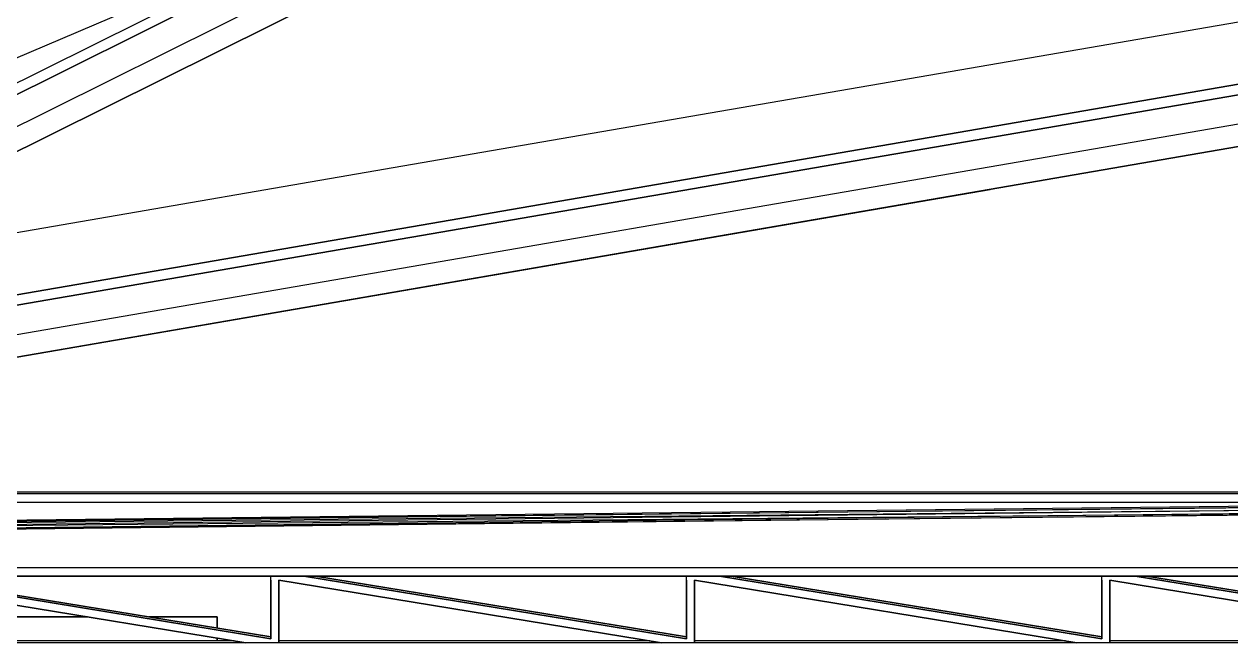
# Model space of a CAD drawing. Extents: x -32 to 51.8, y -51.6 to -5.5.
# Drawn here: x 45.248 to 48.188, y -20.666 to -19.159 of the extents above; entities that cross this region are included whole.
import ezdxf

# ---------------------------------------------------------------- set-up
doc = ezdxf.new("R2010")
doc.units = 0
doc.header["$MEASUREMENT"] = 0
doc.layers.get('0').update_dxf_attribs({"linetype": 'CONTINUOUS'})

msp = doc.modelspace()

# ---------------------------------------------------------------- linework, layer by layer
for p, q in [((44.6234, -19.7706), (47.7605, -18.2107)), ((47.7605, -18.2107), (44.6234, -19.7706)), ((44.6234, -19.7706), (47.7605, -18.2107)), ((47.7605, -18.2107), (44.6234, -19.7706)), ((44.6234, -19.7706), (47.7605, -18.2107)), ((44.6234, -19.7706), (47.7605, -18.2107)), ((44.6234, -19.7706), (47.7605, -18.2107)), ((47.7605, -18.2107), (44.6234, -19.7706)), ((47.7605, -18.2107), (44.6235, -19.7706)), ((44.6235, -19.7706), (47.7605, -18.2107)), ((44.6235, -19.7706), (47.7605, -18.2107)), ((47.7605, -18.2107), (44.6235, -19.7706)), ((44.6235, -19.7706), (47.7605, -18.2107)), ((47.7605, -18.2107), (44.6235, -19.7706)), ((47.7605, -18.2107), (44.6235, -19.7706)), ((44.6235, -19.7706), (47.7605, -18.2107)), ((47.7605, -18.2107), (44.6235, -19.7706)), ((47.7605, -18.2107), (44.6235, -19.7706)), ((44.6235, -19.7706), (47.7605, -18.2107)), ((44.6235, -19.7706), (47.7605, -18.2107)), ((47.7605, -18.2107), (44.6235, -19.7706)), ((47.7605, -18.2107), (44.6235, -19.7706)), ((44.6235, -19.7706), (47.7605, -18.2107)), ((47.7605, -18.2107), (44.6235, -19.7706)), ((47.7605, -18.2107), (44.6235, -19.7706)), ((44.6235, -19.7706), (47.7605, -18.2107)), ((44.6235, -19.7706), (47.7605, -18.2107)), ((47.7605, -18.2107), (44.6235, -19.7706)), ((47.7605, -18.2107), (44.6235, -19.7706)), ((44.6235, -19.7706), (47.7605, -18.2107)), ((44.6235, -19.7706), (47.7605, -18.2107)), ((47.7605, -18.2107), (44.6235, -19.7706)), ((47.7605, -18.2107), (44.6235, -19.7706)), ((44.6235, -19.7706), (47.7605, -18.2107)), ((44.6235, -19.7706), (47.7605, -18.2107)), ((47.7605, -18.2107), (44.6235, -19.7706)), ((47.7605, -18.2107), (44.6235, -19.7706)), ((44.6235, -19.7706), (47.7605, -18.2107)), ((44.6235, -19.7706), (47.7605, -18.2107)), ((47.7605, -18.2107), (44.6235, -19.7706)), ((47.7605, -18.2107), (44.6235, -19.7706)), ((44.6235, -19.7706), (47.7605, -18.2107)), ((47.7605, -18.2107), (44.6235, -19.7706)), ((47.7605, -18.2107), (44.6235, -19.7706)), ((44.6235, -19.7706), (47.7605, -18.2107)), ((44.6235, -19.7706), (47.7605, -18.2107)), ((44.4357, -19.803), (47.5708, -18.244)), ((44.195, -19.8445), (46.8713, -18.5137)), ((46.8713, -18.5137), (44.195, -19.8445)), ((44.1091, -19.8593), (46.0853, -18.8766)), ((44.1092, -19.8593), (46.0853, -18.8766)), ((46.0853, -18.8766), (44.1577, -19.6982)), ((46.3629, -19.4707), (48.4314, -19.114)), ((46.3629, -19.4707), (48.4314, -19.114)), ((48.5304, -19.2491), (46.3884, -19.6185)), ((48.5304, -19.2492), (46.3884, -19.6185)), ((46.3884, -19.6185), (48.5264, -19.2499)), ((43.7128, -20.1052), (48.5469, -19.2717)), ((48.5469, -19.2717), (43.7128, -20.1052)), ((43.8449, -20.1535), (48.593, -19.3347)), ((43.8449, -20.2089), (48.6291, -19.3839)), ((43.8449, -20.2089), (48.6291, -19.3839)), ((43.8449, -20.2089), (48.6291, -19.3839)), ((48.6291, -19.3839), (43.8449, -20.2089)), ((48.6291, -19.3839), (43.8449, -20.2089)), ((43.8449, -20.2089), (48.6291, -19.3839)), ((48.6291, -19.3839), (43.8449, -20.2089)), ((48.6291, -19.3839), (43.8449, -20.2089)), ((43.8449, -20.2089), (48.6291, -19.3839)), ((48.6291, -19.3839), (43.8449, -20.2089)), ((48.6291, -19.3839), (43.8449, -20.2089)), ((48.6291, -19.3839), (43.8449, -20.2089)), ((48.6291, -19.3839), (43.8449, -20.2089)), ((48.6291, -19.3839), (43.8449, -20.2089)), ((48.6291, -19.384), (43.8449, -20.2089)), ((48.6291, -19.3839), (43.8449, -20.2089)), ((48.6291, -19.3839), (43.8449, -20.2089)), ((43.8449, -20.2089), (48.6291, -19.3839)), ((48.6291, -19.3839), (43.8449, -20.2089)), ((48.6291, -19.3839), (43.8449, -20.2089)), ((43.8449, -20.2089), (48.6291, -19.3839)), ((43.8449, -20.2089), (48.6291, -19.3839)), ((48.6291, -19.3839), (43.8449, -20.2089)), ((48.6291, -19.3839), (43.8449, -20.2089)), ((43.8449, -20.2089), (48.6291, -19.3839)), ((43.8449, -20.2089), (48.6291, -19.3839)), ((48.6291, -19.3839), (43.8449, -20.2089)), ((48.6291, -19.3839), (43.8449, -20.2089)), ((43.8449, -20.2089), (48.6291, -19.3839)), ((43.8449, -20.2089), (48.6291, -19.3839)), ((48.6291, -19.3839), (43.8449, -20.2089)), ((48.6291, -19.3839), (43.8449, -20.2089)), ((43.8449, -20.2089), (48.6291, -19.3839)), ((43.8449, -20.2089), (48.6291, -19.3839)), ((48.6291, -19.3839), (43.8449, -20.2089)), ((48.6291, -19.3839), (43.8449, -20.2089)), ((43.8449, -20.2089), (48.6291, -19.3839)), ((43.8449, -20.2089), (48.6291, -19.3839)), ((43.8449, -20.2089), (48.6291, -19.384)), ((43.8449, -20.2089), (48.6291, -19.384)), ((48.6291, -19.384), (43.8449, -20.2089)), ((48.6291, -19.384), (43.8449, -20.2089)), ((48.6291, -19.384), (43.8449, -20.2089)), ((48.6257, -19.3845), (43.8449, -20.2089)), ((43.8449, -20.2089), (48.6257, -19.3845)), ((48.6257, -19.3845), (43.8449, -20.2089)), ((43.7619, -19.9192), (46.2841, -19.4843)), ((46.2841, -19.4843), (46.3629, -19.4707)), ((46.2841, -19.4843), (46.3629, -19.4707)), ((43.8449, -20.2089), (47.6015, -19.5611)), ((46.3095, -19.6321), (43.7874, -20.067)), ((46.3095, -19.6321), (43.7874, -20.067)), ((43.8787, -20.0513), (46.3095, -19.6321)), ((46.3884, -19.6185), (46.3095, -19.6321)), ((46.3095, -19.6321), (46.3884, -19.6185)), ((46.3095, -19.6321), (46.3095, -19.6321)), ((46.3095, -19.6321), (46.3095, -19.6321)), ((46.3095, -19.6321), (46.3095, -19.6321)), ((46.3095, -19.6321), (46.3095, -19.6321)), ((46.3095, -19.6321), (46.3095, -19.6321)), ((46.3095, -19.6321), (46.3095, -19.6321)), ((46.3884, -19.6185), (46.3884, -19.6185)), ((46.3884, -19.6185), (46.3884, -19.6185)), ((48.7806, -20.2986), (43.8449, -20.2986)), ((48.7806, -20.3032), (43.8449, -20.3032)), ((44.3656, -20.3232), (48.6149, -20.3232)), ((48.5672, -20.34), (44.3656, -20.3881)), ((48.5645, -20.3325), (44.3673, -20.3803)), ((44.3673, -20.3803), (48.5672, -20.34)), ((48.5633, -20.3294), (44.368, -20.3771)), ((44.368, -20.3771), (48.5645, -20.3325)), ((48.57, -20.3474), (44.3656, -20.3959)), ((44.3656, -20.3881), (48.57, -20.3474)), ((44.3656, -20.3959), (48.5711, -20.3505)), ((48.5711, -20.3505), (44.3656, -20.3991)), ((49.432, -20.4832), (44.3656, -20.4832)), ((49.432, -20.4832), (44.3656, -20.4832)), ((49.432, -20.5032), (44.3656, -20.5032)), ((44.3656, -20.5032), (49.432, -20.5032)), ((44.8565, -20.5132), (45.7884, -20.6659)), ((45.7884, -20.6659), (44.8565, -20.5132)), ((45.8494, -20.5032), (44.9176, -20.5032)), ((44.9176, -20.5032), (45.8494, -20.6559)), ((45.8494, -20.6559), (44.9176, -20.5032)), ((45.8494, -20.6513), (44.9458, -20.5032)), ((44.9458, -20.5032), (45.8494, -20.6513)), ((44.9458, -20.5032), (45.8494, -20.6513)), ((45.8494, -20.6513), (44.9458, -20.5032)), ((45.8494, -20.5132), (45.8494, -20.5032)), ((45.8494, -20.5132), (45.8494, -20.6559)), ((45.8494, -20.6559), (45.8494, -20.5132)), ((45.8494, -20.5132), (45.8494, -20.6559)), ((45.8494, -20.6559), (45.8494, -20.5132)), ((45.8494, -20.5132), (45.8494, -20.6513)), ((45.8494, -20.6513), (45.8494, -20.5132)), ((45.8494, -20.5132), (45.8494, -20.6513)), ((45.8494, -20.6513), (45.8494, -20.5132)), ((45.8494, -20.6513), (45.8494, -20.5132)), ((45.8494, -20.5132), (45.8494, -20.6513)), ((45.8494, -20.6513), (45.8494, -20.5132)), ((45.8494, -20.5132), (45.8494, -20.6513)), ((45.8494, -20.6513), (45.8494, -20.5132)), ((45.8494, -20.6513), (45.8494, -20.5132)), ((45.8494, -20.6513), (45.8494, -20.5132)), ((45.8494, -20.6513), (45.8494, -20.5132)), ((45.8494, -20.5132), (45.8494, -20.6513)), ((45.8494, -20.5132), (45.8494, -20.6513)), ((45.8494, -20.6513), (45.8494, -20.5132)), ((45.8494, -20.6513), (45.8494, -20.5132)), ((45.8494, -20.5132), (45.8494, -20.6513)), ((45.8688, -20.5132), (46.8006, -20.6659)), ((46.8006, -20.6659), (45.8688, -20.5132)), ((45.8688, -20.5132), (45.8688, -20.6659)), ((45.8688, -20.5132), (45.8688, -20.5132)), ((45.8688, -20.6559), (45.8688, -20.5132)), ((45.8688, -20.6613), (45.8688, -20.5132)), ((45.8688, -20.6513), (45.8688, -20.5132)), ((45.8688, -20.6613), (45.8688, -20.5132)), ((45.8688, -20.5132), (45.8688, -20.6613)), ((45.8688, -20.6513), (45.8688, -20.5132)), ((45.8688, -20.5132), (45.8688, -20.6513)), ((45.8688, -20.6513), (45.8688, -20.5132)), ((45.8688, -20.6613), (45.8688, -20.5132)), ((45.8688, -20.5132), (45.8688, -20.6513)), ((45.8688, -20.6513), (45.8688, -20.5132)), ((45.8688, -20.6613), (45.8688, -20.5132)), ((45.8688, -20.5132), (45.8688, -20.6513)), ((45.8688, -20.6513), (45.8688, -20.5132)), ((45.8688, -20.6613), (45.8688, -20.5132)), ((45.8688, -20.5132), (45.8688, -20.6513)), ((45.8688, -20.6513), (45.8688, -20.5132)), ((45.8688, -20.6613), (45.8688, -20.5132)), ((45.8688, -20.6513), (45.8688, -20.5132)), ((45.8688, -20.5132), (45.8688, -20.6513)), ((45.8688, -20.5132), (45.8688, -20.6513)), ((46.8616, -20.5032), (45.9298, -20.5032)), ((45.9298, -20.5032), (46.8616, -20.6559)), ((46.8616, -20.6559), (45.9298, -20.5032)), ((46.8616, -20.6513), (45.9581, -20.5032)), ((45.9581, -20.5032), (46.8616, -20.6513)), ((45.9581, -20.5032), (46.8616, -20.6513)), ((46.8616, -20.6513), (45.9581, -20.5032)), ((46.8616, -20.5132), (46.8616, -20.5032)), ((46.8616, -20.5132), (46.8616, -20.6559)), ((46.8616, -20.6559), (46.8616, -20.5132)), ((46.8616, -20.5132), (46.8616, -20.6559)), ((46.8616, -20.6559), (46.8616, -20.5132)), ((46.8616, -20.5132), (46.8616, -20.6513)), ((46.8616, -20.6513), (46.8616, -20.5132)), ((46.8616, -20.5132), (46.8616, -20.6513)), ((46.8616, -20.6513), (46.8616, -20.5132)), ((46.8616, -20.6513), (46.8616, -20.5132)), ((46.8616, -20.5132), (46.8616, -20.6513)), ((46.8616, -20.6513), (46.8616, -20.5132)), ((46.8616, -20.5132), (46.8616, -20.6513)), ((46.8616, -20.6513), (46.8616, -20.5132)), ((46.8616, -20.6513), (46.8616, -20.5132)), ((46.8616, -20.6513), (46.8616, -20.5132)), ((46.8616, -20.6513), (46.8616, -20.5132)), ((46.8616, -20.5132), (46.8616, -20.6513)), ((46.8616, -20.5132), (46.8616, -20.6513)), ((46.8616, -20.6513), (46.8616, -20.5132)), ((46.8616, -20.6513), (46.8616, -20.5132)), ((46.8616, -20.5132), (46.8616, -20.6513)), ((46.8811, -20.5132), (47.8129, -20.6659)), ((47.8129, -20.6659), (46.8811, -20.5132)), ((46.8811, -20.5132), (46.8811, -20.6659)), ((46.8811, -20.5132), (46.8811, -20.5132)), ((46.8811, -20.6559), (46.8811, -20.5132)), ((46.8811, -20.6613), (46.8811, -20.5132)), ((46.8811, -20.6513), (46.8811, -20.5132)), ((46.8811, -20.6613), (46.8811, -20.5132)), ((46.8811, -20.5132), (46.8811, -20.6613)), ((46.8811, -20.6513), (46.8811, -20.5132)), ((46.8811, -20.5132), (46.8811, -20.6513)), ((46.8811, -20.6513), (46.8811, -20.5132)), ((46.8811, -20.6613), (46.8811, -20.5132)), ((46.8811, -20.5132), (46.8811, -20.6513)), ((46.8811, -20.6513), (46.8811, -20.5132)), ((46.8811, -20.6613), (46.8811, -20.5132)), ((46.8811, -20.5132), (46.8811, -20.6513)), ((46.8811, -20.6513), (46.8811, -20.5132)), ((46.8811, -20.6613), (46.8811, -20.5132)), ((46.8811, -20.5132), (46.8811, -20.6513)), ((46.8811, -20.6513), (46.8811, -20.5132)), ((46.8811, -20.6613), (46.8811, -20.5132)), ((46.8811, -20.5132), (46.8811, -20.6513)), ((46.8811, -20.6513), (46.8811, -20.5132)), ((46.8811, -20.5132), (46.8811, -20.6513)), ((46.8811, -20.5132), (46.8811, -20.6513)), ((47.8739, -20.5032), (46.9421, -20.5032)), ((46.9421, -20.5032), (47.8739, -20.6559)), ((47.8739, -20.6559), (46.9421, -20.5032)), ((46.9421, -20.5032), (47.8739, -20.6559)), ((47.8739, -20.6513), (46.9703, -20.5032)), ((46.9703, -20.5032), (47.8739, -20.6513)), ((47.8739, -20.6513), (46.9703, -20.5032)), ((46.9703, -20.5032), (47.8739, -20.6513)), ((47.8739, -20.5132), (47.8739, -20.5032)), ((47.8739, -20.5132), (47.8739, -20.6559)), ((47.8739, -20.6559), (47.8739, -20.5132)), ((47.8739, -20.5132), (47.8739, -20.6559)), ((47.8739, -20.6559), (47.8739, -20.5132)), ((47.8739, -20.5132), (47.8739, -20.6513)), ((47.8739, -20.6513), (47.8739, -20.5132)), ((47.8739, -20.5132), (47.8739, -20.6513)), ((47.8739, -20.6513), (47.8739, -20.5132)), ((47.8739, -20.6513), (47.8739, -20.5132)), ((47.8739, -20.5132), (47.8739, -20.6513)), ((47.8739, -20.6513), (47.8739, -20.5132)), ((47.8739, -20.5132), (47.8739, -20.6513)), ((47.8739, -20.6513), (47.8739, -20.5132)), ((47.8739, -20.6513), (47.8739, -20.5132)), ((47.8739, -20.6513), (47.8739, -20.5132)), ((47.8739, -20.6513), (47.8739, -20.5132)), ((47.8739, -20.5132), (47.8739, -20.6513)), ((47.8739, -20.5132), (47.8739, -20.6513)), ((47.8739, -20.6513), (47.8739, -20.5132)), ((47.8739, -20.6513), (47.8739, -20.5132)), ((47.8739, -20.5132), (47.8739, -20.6513)), ((47.8933, -20.5132), (48.8251, -20.6659)), ((48.8251, -20.6659), (47.8933, -20.5132)), ((47.8933, -20.5132), (47.8933, -20.6659)), ((47.8933, -20.5132), (47.8933, -20.5132)), ((47.8933, -20.6559), (47.8933, -20.5132)), ((47.8933, -20.6613), (47.8933, -20.5132)), ((47.8933, -20.6513), (47.8933, -20.5132)), ((47.8933, -20.6613), (47.8933, -20.5132)), ((47.8933, -20.5132), (47.8933, -20.6613)), ((47.8933, -20.6513), (47.8933, -20.5132)), ((47.8933, -20.5132), (47.8933, -20.6513)), ((47.8933, -20.6513), (47.8933, -20.5132)), ((47.8933, -20.6613), (47.8933, -20.5132)), ((47.8933, -20.5132), (47.8933, -20.6513)), ((47.8933, -20.6513), (47.8933, -20.5132)), ((47.8933, -20.6613), (47.8933, -20.5132)), ((47.8933, -20.5132), (47.8933, -20.6513)), ((47.8933, -20.6513), (47.8933, -20.5132)), ((47.8933, -20.6613), (47.8933, -20.5132)), ((47.8933, -20.5132), (47.8933, -20.6513)), ((47.8933, -20.6513), (47.8933, -20.5132)), ((47.8933, -20.6613), (47.8933, -20.5132)), ((47.8933, -20.6513), (47.8933, -20.5132)), ((47.8933, -20.5132), (47.8933, -20.6513)), ((47.8933, -20.5132), (47.8933, -20.6513)), ((48.8862, -20.5032), (47.9544, -20.5032)), ((47.9544, -20.5032), (48.8862, -20.6559)), ((48.8862, -20.6559), (47.9544, -20.5032)), ((48.8862, -20.6513), (47.9826, -20.5032)), ((47.9826, -20.5032), (48.8862, -20.6513)), ((47.9826, -20.5032), (48.8862, -20.6513)), ((48.8862, -20.6513), (47.9826, -20.5032)), ((44.8565, -20.6027), (45.4027, -20.6027)), ((45.4027, -20.6027), (44.8565, -20.6027)), ((45.5529, -20.6027), (45.7184, -20.6027)), ((45.7184, -20.6027), (45.5529, -20.6027)), ((45.7184, -20.6027), (45.7184, -20.6298)), ((45.7184, -20.6298), (45.7184, -20.6027)), ((45.7601, -20.6613), (44.8565, -20.6613)), ((45.7184, -20.6544), (45.7184, -20.6613)), ((45.7184, -20.6613), (45.7184, -20.6544)), ((45.8688, -20.6659), (45.8688, -20.6559)), ((46.7724, -20.6613), (45.8688, -20.6613)), ((46.8811, -20.6659), (46.8811, -20.6559)), ((47.7847, -20.6613), (46.8811, -20.6613)), ((47.8933, -20.6659), (47.8933, -20.6559)), ((48.7969, -20.6613), (47.8933, -20.6613)), ((49.432, -20.6659), (43.8449, -20.6659))]:
    msp.add_line(p, q)

doc.saveas('drawing.dxf')
